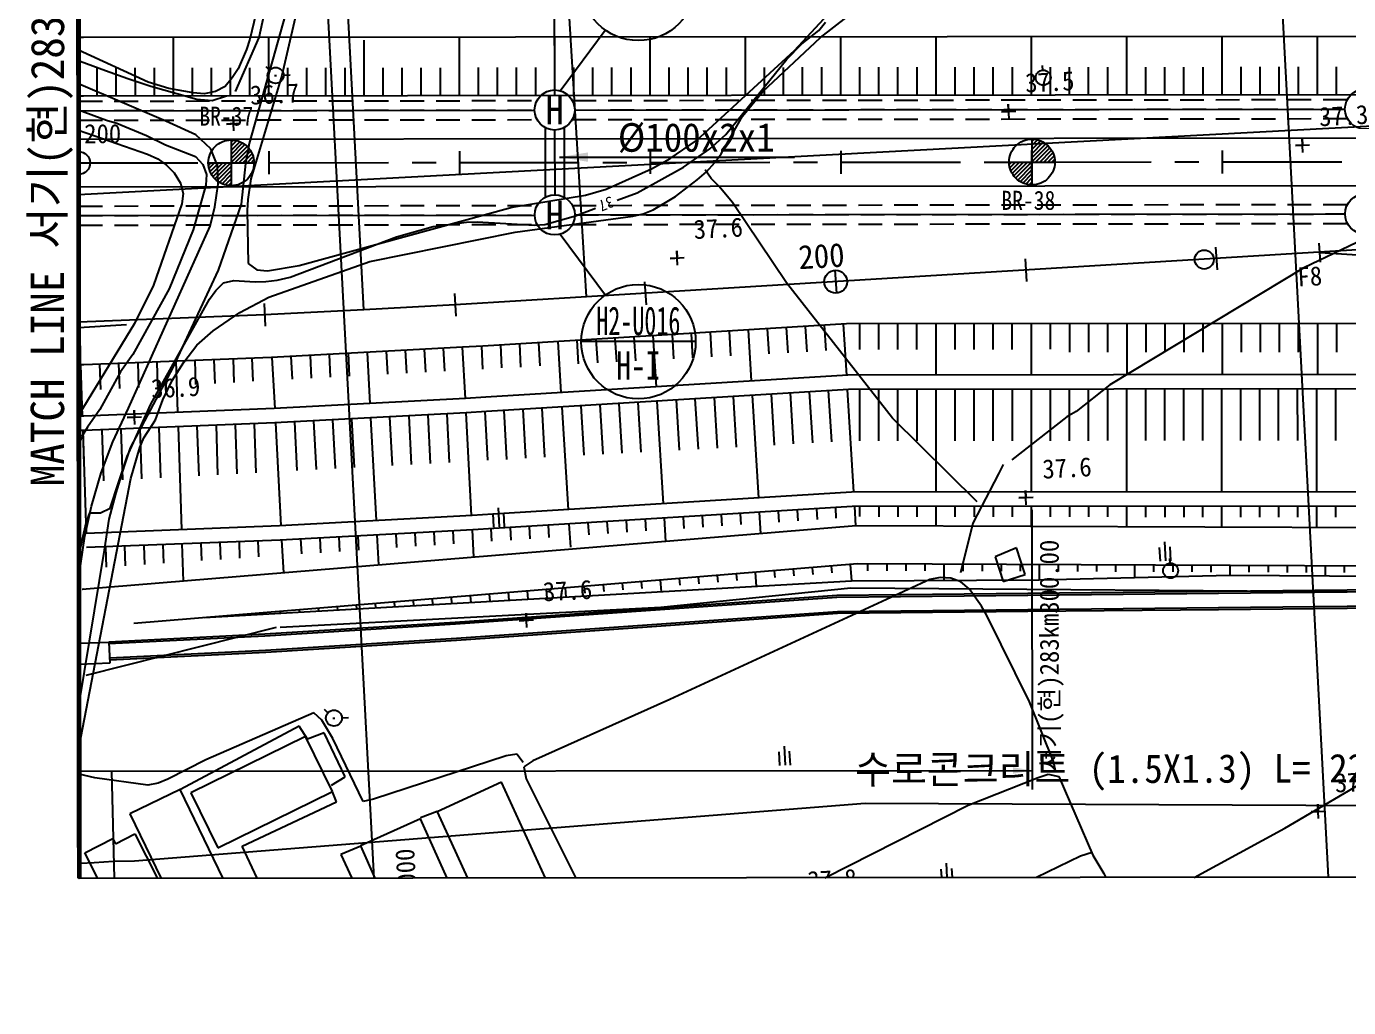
# Model space of a CAD drawing. Header units: millimetres. Extents: x 14054 to 14850, y 1103 to 1807.
# Drawn here: x 14130.9 to 14269.5, y 1394.3 to 1497.1 of the extents above; entities that cross this region are included whole.
import ezdxf
from ezdxf.enums import TextEntityAlignment as Align
from ezdxf.xclip import XClip

# ---------------------------------------------------------------- set-up
doc = ezdxf.new("R2010")
doc.units = ezdxf.units.MM
doc.header["$LTSCALE"] = 10
doc.header["$MEASUREMENT"] = 0
doc.header["$XCLIPFRAME"] = 2
for name, pattern in [('A-CENTR01', [2, 1.25, -0.25, 0.25, -0.25]), ('CENTER', [2, 1.25, -0.25, 0.25, -0.25]), ('HIDDEN', [0.375, 0.25, -0.125])]:
    doc.linetypes.add(name, pattern=pattern)
for name, color, linetype in [('TN-CABL', 4, 'Continuous'), ('TN-MACL', 6, 'A-CENTR01'), ('TN-MANH', 4, 'Continuous'), ('TZ-BASE', 253, 'Continuous'), ('TZ-CABL', 4, 'Continuous'), ('TZ-MACT', 6, 'Continuous')]:
    doc.layers.add(name, color=color, linetype=linetype)
doc.layers.add('TX-PAPR', color=2, linetype='Continuous', plot=False)
doc.styles.add('GR', font='GulimChe.ttf')
doc.styles.get("Standard").update_dxf_attribs({"font": 'GulimChe.ttf'})
doc.linetypes.add('ZIGZAG', pattern='A,0.0001,-0.2,[131,ltypeshp.shx,S=0.2,R=0,X=-0.2,Y=0],-0.4,[131,ltypeshp.shx,S=0.2,R=180,X=0.2,Y=0],-0.2', length=0.8001)
doc.dimstyles.get("Standard").update_dxf_attribs({"dimtxt": 0.18, "dimasz": 0.18, "dimexe": 0.18, "dimexo": 0.0625, "dimgap": 0.09, "dimtad": 0, "dimtih": 1, "dimtoh": 1, "dimdec": 4, "dimzin": 0, "dimdsep": 46, "dimtxsty": 'Standard', "dimcen": 0.09, "dimadec": 0, "dimazin": 0, "dimtfac": 1, "dimtdec": 4, "dimtofl": 0, "dimtmove": 0, "dimatfit": 3, "dimfxl": 0, "dimtolj": 1, "dimtzin": 0, "dimarcsym": 0})

# ---------------------------------------------------------------- blocks, each defined once
blk = doc.blocks.new('JD-FJFJJ5GH')
at = {"layer": 'TZ-BASE'}
for p, q in [((19.79, 135.33), (38.37, -214.53)), ((119.93, 135.33), (138.51, -214.53)), ((53.27, -14.05), (48.94, 56.87)), ((29.91, -15.42), (26.19, 54.59)), ((699.42, 33.79), (0, -3.35)), ((20.84, 25.01, 37), (17.98, 12.99, 37)), ((23.28, 21.22, 38.18), (17.88, 2.05, 38.18)), ((18.93, 13.14, 36.71), (20.7, 21.09, 36.71)), ((75.11, 11.78, 37), (83.96, 21.42, 37)), ((23.87, 20.11, 37), (21.31, 9.16, 37)), ((77.84, 13.16, 38), (85.1, 18.81, 38)), ((75.88, 12.49, 37), (77.64, 13.9, 37)), ((77.64, 13.9, 37), (78.35, 14.77, 37)), ((-0.05, 13.18), (0.51, 13.18)), ((0.51, 13.18), (199.94, 13.36)), ((9.96, 7.06), (9.95, 13.19)), ((16.46, 7.48, 36.71), (18.93, 13.14, 36.71)), ((17.98, 12.99, 37), (17.63, 11.9, 37)), ((19.95, 7.07), (19.95, 13.2)), ((29.95, 7.08), (29.95, 12.89)), ((39.95, 7.09), (39.95, 13.22)), ((49.95, 7.1), (49.95, 13.23)), ((59.95, 7.11), (59.95, 13.24)), ((69.95, 7.12), (69.95, 13.25)), ((71.78, 7.5, 38), (77.84, 13.16, 38)), ((74.29, 10.88, 37), (75.88, 12.49, 37)), ((79.95, 7.12), (79.95, 13.25)), ((89.95, 7.13), (89.95, 13.26)), ((99.95, 7.14), (99.95, 13.27)), ((109.95, 7.15), (109.95, 13.28)), ((119.95, 7.16), (119.95, 13.29)), ((129.95, 7.17), (129.95, 13.3)), ((7.31, 8.47, 37), (-0.01, 11.83, 37)), ((17.63, 11.9, 37), (16.73, 9.86, 37)), ((64.82, 2.37, 37), (75.11, 11.78, 37)), ((-0.01, 10.75, 36.71), (0.16, 10.68, 36.71)), ((0.16, 10.68, 36.71), (2.81, 9.7, 36.71)), ((1.96, 7.05), (1.95, 9.96)), ((3.96, 7.06), (3.95, 9.96)), ((5.96, 7.06), (5.95, 9.96)), ((7.96, 7.06), (7.95, 9.96)), ((11.95, 7.06), (11.95, 9.97)), ((13.95, 7.06), (13.95, 9.97)), ((15.95, 7.07), (15.95, 9.97)), ((16.73, 9.86, 37), (16.1, 8.93, 37)), ((17.95, 7.07), (17.95, 9.97)), ((19.65, 10.1, 37.39), (20.04, 9.73, 37.39)), ((21.95, 7.07), (21.95, 9.98)), ((23.95, 7.07), (23.95, 9.98)), ((25.95, 7.08), (25.95, 9.98)), ((27.95, 7.08), (27.95, 9.98)), ((31.95, 7.08), (31.95, 9.99)), ((33.95, 7.08), (33.95, 9.99)), ((35.95, 7.08), (35.95, 9.99)), ((37.95, 7.09), (37.95, 9.99)), ((41.95, 7.09), (41.95, 10)), ((43.95, 7.09), (43.95, 10)), ((45.95, 7.09), (45.95, 10)), ((47.95, 7.1), (47.95, 10)), ((51.95, 7.1), (51.95, 10)), ((53.95, 7.1), (53.95, 10.01)), ((55.95, 7.1), (55.95, 10.01)), ((57.95, 7.1), (57.95, 10.01)), ((61.95, 7.11), (61.95, 10.01)), ((63.95, 7.11), (63.95, 10.02)), ((65.95, 7.11), (65.95, 10.02)), ((67.88, 2.99, 37), (74.29, 10.88, 37)), ((67.95, 7.11), (67.95, 10.02)), ((71.95, 7.12), (71.95, 10.02)), ((73.95, 7.12), (73.95, 10.02)), ((75.95, 7.12), (75.95, 10.03)), ((77.95, 7.12), (77.95, 10.03)), ((81.95, 7.13), (81.95, 10.03)), ((83.95, 7.13), (83.95, 10.03)), ((85.95, 7.13), (85.95, 10.04)), ((87.95, 7.13), (87.95, 10.04)), ((91.95, 7.14), (91.95, 10.04)), ((93.95, 7.14), (93.95, 10.04)), ((95.95, 7.14), (95.95, 10.04)), ((97.95, 7.14), (97.95, 10.05)), ((101.15, 9.71, 37.87), (101.1, 10.23, 37.87)), ((101.95, 7.14), (101.95, 10.05)), ((103.95, 7.15), (103.95, 10.05)), ((105.95, 7.15), (105.95, 10.05)), ((107.95, 7.15), (107.95, 10.05)), ((111.95, 7.15), (111.95, 10.06)), ((113.95, 7.16), (113.95, 10.06)), ((115.95, 7.16), (115.95, 10.06)), ((117.95, 7.16), (117.95, 10.06)), ((121.95, 7.16), (121.95, 10.07)), ((123.95, 7.16), (123.95, 10.07)), ((125.95, 7.17), (125.95, 10.07)), ((127.95, 7.17), (127.95, 10.07)), ((131.95, 7.17), (131.95, 10.08)), ((2.81, 9.7, 36.71), (5.18, 8.84, 36.71)), ((5.18, 8.84, 36.71), (7.58, 8.06, 36.71)), ((9.47, 7.81, 37), (7.31, 8.47, 37)), ((16.1, 8.93, 37), (15.36, 8.02, 37)), ((21.31, 9.16, 37), (18.07, -1.65, 37)), ((20.55, 9.17, 37.39), (20.76, 9.16, 37.39)), ((20.66, 9.24, 37.39), (20.67, 9.09, 37.39)), ((21.5, 9.22, 37.39), (22.18, 9.23, 37.39)), ((-0.04, 7.05), (0.52, 7.05)), ((9.15, 4.39, 37.91), (-0.01, 8.29, 37.91)), ((0.52, 7.05), (199.95, 7.23)), ((7.58, 8.06, 36.71), (10.32, 7.28, 36.71)), ((12.02, 7.34, 37), (9.47, 7.81, 37)), ((10.32, 7.28, 36.71), (12.4, 6.69, 36.71)), ((13.18, 7.26, 37), (12.02, 7.34, 37)), ((14.38, 7.49, 37), (13.18, 7.26, 37)), ((14.02, 6.55, 36.71), (15.52, 7.03, 36.71)), ((15.36, 8.02, 37), (14.38, 7.49, 37)), ((69.64, 4.9, 38), (71.78, 7.5, 38)), ((0, 5.57, 36), (2.93, 4.48, 36)), ((12.4, 6.69, 36.71), (14.02, 6.55, 36.71)), ((97.6, 4.65, 37.48), (97.52, 6.15, 37.48)), ((97.52, 6.15, 37.48), (97.56, 5.4, 37.48)), ((2.93, 4.48, 36), (4.01, 4.16, 36)), ((4.01, 4.16, 36), (7.11, 2.87, 36)), ((12.3, 2.96, 37.91), (9.15, 4.39, 37.91)), ((16.29, 3.37, 36.7), (16.21, 4.87, 36.7)), ((16.21, 4.87, 36.7), (16.25, 4.12, 36.7)), ((67.42, 0.95, 38), (69.64, 4.9, 38)), ((96.81, 5.36, 37.48), (98.31, 5.44, 37.48)), ((97.56, 5.4, 37.48), (96.81, 5.36, 37.48)), ((-0.45, 3.61, 37), (0, 3.45, 37)), ((0, 3.45, 37), (7.24, 0.92, 37)), ((0, 2.5), (339.56, 2.8)), ((7.11, 2.87, 36), (9.13, 1.89, 36)), ((13.86, 1.48, 37.91), (12.3, 2.96, 37.91)), ((15.5, 4.08, 36.7), (17, 4.16, 36.7)), ((16.25, 4.12, 36.7), (15.5, 4.08, 36.7)), ((66.2, 1.49, 37), (67.88, 2.99, 37)), ((9.13, 1.89, 36), (12.25, 0.68, 36)), ((14.56, -0.3, 37.91), (13.86, 1.48, 37.91)), ((16, 2.41), (16.01, -2.39)), ((16, 2.17), (16.23, 2.4)), ((16, 1.75), (16.6, 2.34)), ((16.01, 1.32), (16.91, 2.23)), ((16.01, 0.9), (17.2, 2.1)), ((16.01, 0.48), (17.45, 1.93)), ((16.01, 0.05), (17.68, 1.73)), ((16.39, 0.01), (17.88, 1.51)), ((17.88, 2.05, 38.18), (17.51, -0.05, 38.18)), ((62.05, 0.47, 37), (64.82, 2.37, 37)), ((63.47, -0.45, 37), (66.2, 1.49, 37)), ((100, 2.49), (100.01, -2.31)), ((100, 2.25), (100.23, 2.48)), ((100, 1.82), (100.6, 2.41)), ((100.01, 1.4), (100.91, 2.31)), ((100.01, 0.97), (101.2, 2.17)), ((100.01, 0.55), (101.45, 2)), ((100.01, 0.13), (101.68, 1.8)), ((100.39, 0.09), (101.88, 1.58)), ((127.64, 1.82, 37.33), (129.13, 1.9, 37.33)), ((128.38, 1.86, 37.33), (127.64, 1.82, 37.33)), ((128.42, 1.11, 37.33), (128.35, 2.61, 37.33)), ((128.35, 2.61, 37.33), (128.38, 1.86, 37.33)), ((7.24, 0.92, 37), (8.3, 0.42, 37)), ((8.3, 0.42, 37), (9.24, -0.25, 37)), ((12.25, 0.68, 36), (13.02, -0.15, 36)), ((13.61, 0.01), (18.41, 0.02)), ((13.62, -0.22), (13.85, 0.01)), ((13.68, -0.58), (14.27, 0.01)), ((13.79, -0.9), (14.7, 0.01)), ((13.93, -1.18), (15.12, 0.01)), ((14.1, -1.44), (15.54, 0.01)), ((14.29, -1.67), (15.97, 0.01)), ((16.82, 0.01), (18.06, 1.26)), ((17.24, 0.01), (18.2, 0.98)), ((17.67, 0.01), (18.32, 0.67)), ((18.09, 0.02), (18.39, 0.31)), ((20, -1.18), (20, 1.22)), ((40, -1.16), (40, 1.24)), ((60, -1.15), (60, 1.25)), ((60.1, -0.63, 37), (62.05, 0.47, 37)), ((65.86, -0.92, 38), (66.75, 0.04, 38)), ((66.75, 0.04, 38), (67.42, 0.95, 38)), ((80, -1.13), (80, 1.27)), ((97.61, 0.08), (102.41, 0.09)), ((97.62, -0.15), (97.85, 0.09)), ((97.68, -0.51), (98.27, 0.09)), ((97.79, -0.83), (98.7, 0.09)), ((97.93, -1.11), (99.12, 0.09)), ((98.1, -1.36), (99.54, 0.09)), ((98.29, -1.59), (99.97, 0.09)), ((100, -1.11), (100, 1.29)), ((100.82, 0.09), (102.06, 1.33)), ((101.24, 0.09), (102.2, 1.05)), ((101.67, 0.09), (102.32, 0.74)), ((102.09, 0.09), (102.39, 0.39)), ((120, -1.09), (120, 1.31)), ((9.24, -0.25, 37), (10.04, -1.04, 37)), ((10.04, -1.04, 37), (10.7, -2.11, 37)), ((13.02, -0.15, 36), (13.41, -1.22, 36)), ((13.41, -1.22, 36), (13.36, -2.34, 36)), ((14.52, -1.87), (16.01, -0.37)), ((14.65, -2.22, 37.91), (14.56, -0.3, 37.91)), ((14.77, -2.04), (16.01, -0.8)), ((15.05, -2.19), (16.01, -1.22)), ((17.51, -0.05, 38.18), (17.07, -4.34, 38.18)), ((55.34, -2.74, 37), (60.1, -0.63, 37)), ((58.6, -3.13, 37), (63.47, -0.45, 37)), ((64.89, -1.78, 38), (65.86, -0.92, 38)), ((66.36, -1.64, 38), (65.73, -0.71, 38)), ((98.52, -1.79), (100.01, -0.3)), ((98.77, -1.97), (100.01, -0.72)), ((99.05, -2.11), (100.01, -1.15)), ((0, -2.5), (31.17, -2.47)), ((10.7, -2.11, 37), (10.98, -3.19, 37)), ((13.36, -2.34, 36), (12.01, -7.01, 36)), ((14.31, -4.6, 37.91), (14.65, -2.22, 37.91)), ((15.36, -2.3), (16.01, -1.65)), ((15.71, -2.37), (16.01, -2.07)), ((18.07, -1.65, 37), (17.75, -3.84, 37)), ((31.17, -2.47), (199.96, -2.32)), ((53.19, -3.37, 37), (55.34, -2.74, 37)), ((246.34, -2.28), (53.27, -14.05)), ((62.61, -3.51, 38), (64.89, -1.78, 38)), ((67.16, -2.43, 38), (66.36, -1.64, 38)), ((68.6, -4.15, 38), (67.16, -2.43, 38)), ((99.36, -2.22), (100.01, -1.57)), ((99.71, -2.29), (100.01, -2)), ((145.82, -2.73, 38), (128.52, -11, 38)), ((10.98, -3.19, 37), (10.82, -4.29, 37)), ((17.75, -3.84, 37), (17.67, -4.97, 37)), ((45.47, -4.63, 37), (53.19, -3.37, 37)), ((56.49, -3.91, 37), (58.6, -3.13, 37)), ((60.26, -4.92, 38), (62.61, -3.51, 38)), ((74.25, -12.56, 38), (68.6, -4.15, 38)), ((10.82, -4.29, 37), (7.85, -12.8, 37)), ((13.82, -6.63, 37.91), (14.31, -4.6, 37.91)), ((17.07, -4.34, 38.18), (14.65, -11.25, 38.18)), ((17.67, -4.97, 37), (17.8, -10.53, 37)), ((23.14, -10.76, 37), (45.47, -4.63, 37)), ((48.91, -6.45, 37), (52.14, -5.53, 37)), ((52.14, -5.53, 37), (54.24, -4.75, 37)), ((58.15, -5.59, 38), (59.23, -5.34, 38)), ((59.23, -5.34, 38), (60.26, -4.92, 38)), ((5.25, -25.72, 37.91), (13.82, -6.63, 37.91)), ((33.35, -7.74, 37), (37.2, -6.67, 37)), ((37.2, -6.67, 37), (40.7, -6.2, 37)), ((40.7, -6.2, 37), (41.82, -6.17, 37)), ((41.82, -6.17, 37), (47.81, -6.54, 37)), ((45.79, -7.26, 38), (58.15, -5.59, 38)), ((47.81, -6.54, 37), (48.91, -6.45, 37)), ((12.01, -7.01, 36), (9.5, -13.19, 36)), ((22.21, -11.98, 37), (33.35, -7.74, 37)), ((30.56, -10.33, 38), (45.79, -7.26, 38)), ((62.83, -10.72, 37.55), (62.75, -9.22, 37.55)), ((62.75, -9.22, 37.55), (62.79, -9.97, 37.55)), ((119.27, -8.83), (119.42, -11.22)), ((130.27, -10.39), (130.14, -8.4)), ((130.2, -9.39), (163.34, -11.52)), ((17.8, -10.53, 37), (18.7, -11.2, 37)), ((19.83, -11.32, 37), (23.14, -10.76, 37)), ((19.94, -14.06, 38), (30.56, -10.33, 38)), ((62.04, -10.01, 37.55), (63.54, -9.93, 37.55)), ((62.79, -9.97, 37.55), (62.04, -10.01, 37.55)), ((99.31, -10.04), (99.45, -12.44)), ((128.52, -11, 38), (108.17, -23.28, 38)), ((14.65, -11.25, 38.18), (9.92, -21.39, 38.18)), ((15.19, -12.58, 37), (16.28, -12.34, 37)), ((16.28, -12.34, 37), (18.52, -12.47, 37)), ((18.52, -12.47, 37), (19.63, -12.44, 37)), ((18.7, -11.2, 37), (19.83, -11.32, 37)), ((19.63, -12.44, 37), (20.84, -12.29, 37)), ((20.84, -12.29, 37), (22.21, -11.98, 37)), ((59.38, -12.48), (59.53, -14.87)), ((79.34, -11.26), (79.49, -13.66)), ((9.5, -13.19, 36), (5.7, -20.09, 36)), ((7.85, -12.8, 37), (5.86, -16.83, 37)), ((13.73, -14.29, 37), (14.4, -13.39, 37)), ((14.4, -13.39, 37), (15.19, -12.58, 37)), ((39.42, -13.68), (39.56, -16.08)), ((85.37, -26.76, 38), (74.25, -12.56, 38)), ((7.59, -25.3, 37), (13.73, -14.29, 37)), ((16.91, -15.69, 38), (19.94, -14.06, 38)), ((19.46, -14.73), (19.57, -17.13)), ((39.49, -14.88), (29.91, -15.42)), ((53.27, -14.05), (39.49, -14.88)), ((19.52, -15.93), (0.01, -16.7)), ((14.13, -17.6, 38), (16.91, -15.69, 38)), ((29.91, -15.42), (19.52, -15.93)), ((5.86, -16.83, 37), (0.02, -26.43, 37)), ((5.04, -16.99), (0.02, -17.3)), ((12.42, -19.11, 38), (14.13, -17.6, 38)), ((80.55, -16.87), (42.39, -19.2)), ((62.25, -17.99), (62.4, -20.54)), ((64.25, -17.87), (64.4, -20.43)), ((66.24, -17.75), (66.4, -20.32)), ((68.24, -17.63), (68.4, -20.22)), ((70.23, -17.5), (70.56, -22.86)), ((72.23, -17.38), (72.39, -20)), ((74.23, -17.26), (74.39, -19.9)), ((76.22, -17.14), (76.39, -19.79)), ((78.22, -17.02), (78.38, -19.68)), ((80.22, -16.9), (80.54, -22.26)), ((279.66, -16.69), (80.55, -16.87)), ((81.91, -16.87), (81.91, -19.57)), ((83.91, -16.87), (83.91, -19.57)), ((85.91, -16.87), (85.91, -19.57)), ((87.91, -16.87), (87.91, -19.56)), ((87.91, -16.87), (87.91, -19.56)), ((89.91, -16.87), (89.92, -22.24)), ((91.91, -16.86), (91.91, -19.56)), ((93.91, -16.86), (93.91, -19.55)), ((95.91, -16.86), (95.91, -19.55)), ((97.91, -16.86), (97.91, -19.55)), ((99.91, -16.86), (99.92, -22.23)), ((101.91, -16.86), (101.91, -19.54)), ((103.98, -19.85), (103.98, -16.85)), ((105.98, -19.85), (105.98, -16.85)), ((107.98, -19.85), (107.98, -16.85)), ((109.98, -22.25), (109.98, -16.85)), ((111.98, -19.85), (111.98, -16.85)), ((113.98, -19.84), (113.98, -16.84)), ((115.98, -19.84), (115.98, -16.84)), ((117.98, -19.84), (117.98, -16.84)), ((119.98, -22.24), (119.98, -16.84)), ((121.98, -19.84), (121.98, -16.84)), ((123.98, -19.84), (123.98, -16.84)), ((125.98, -19.83), (125.98, -16.83)), ((127.98, -19.83), (127.98, -16.83)), ((129.98, -22.23), (129.98, -16.83)), ((131.98, -19.83), (131.98, -16.83)), ((11.04, -20.88, 38), (12.42, -19.11, 38)), ((40.27, -19.33), (20.25, -20.39)), ((40.25, -19.33), (40.54, -24.69)), ((42.39, -19.2), (40.27, -19.33)), ((42.25, -19.21), (42.38, -21.61)), ((44.25, -19.09), (44.37, -21.5)), ((46.24, -18.97), (46.37, -21.4)), ((48.24, -18.85), (48.37, -21.29)), ((50.27, -18.72), (50.6, -24.08)), ((52.27, -18.6), (52.42, -21.07)), ((54.26, -18.48), (54.42, -20.97)), ((56.26, -18.36), (56.41, -20.86)), ((58.26, -18.23), (58.41, -20.75)), ((60.25, -18.11), (60.58, -23.47)), ((20.25, -20.39), (0.54, -21.17)), ((5.7, -20.09, 36), (4.41, -21.92, 36)), ((10.2, -20.79), (10.38, -26.15)), ((12.2, -20.71), (12.28, -23.22)), ((14.2, -20.63), (14.28, -23.12)), ((16.2, -20.55), (16.28, -23.01)), ((18.19, -20.47), (18.27, -22.9)), ((20.28, -20.39), (20.57, -25.75)), ((22.28, -20.28), (22.41, -22.68)), ((24.28, -20.18), (24.4, -22.57)), ((26.27, -20.07), (26.4, -22.47)), ((28.27, -19.96), (28.4, -22.36)), ((30.27, -19.86), (30.55, -25.22)), ((32.27, -19.75), (32.39, -22.15)), ((34.26, -19.65), (34.39, -22.04)), ((36.26, -19.54), (36.39, -21.93)), ((38.26, -19.44), (38.38, -21.82)), ((0.54, -21.17), (0.21, -21.18)), ((0.21, -21.18), (0.38, -26.55)), ((2.21, -21.1), (2.29, -23.76)), ((4.41, -21.92, 36), (2.22, -25.87, 36)), ((4.2, -21.02), (4.29, -23.65)), ((9.92, -21.39, 38.18), (5.42, -29.86, 38.18)), ((6.2, -20.94), (6.29, -23.54)), ((8.2, -20.86), (8.29, -23.44)), ((9.83, -22.81, 38), (11.04, -20.88, 38)), ((279.66, -22.06), (80.71, -22.24)), ((8.85, -24.83, 38), (9.83, -22.81, 38)), ((80.71, -22.24), (42.71, -24.56)), ((279.66, -23.56), (80.76, -23.74)), ((108.17, -23.28, 38), (104.65, -26.06, 38)), ((8.07, -26.93, 38), (8.85, -24.83, 38)), ((40.57, -24.69), (20.5, -25.75)), ((42.71, -24.56), (40.57, -24.69)), ((80.76, -23.74), (42.8, -26.06)), ((62.67, -24.85), (62.99, -30.11)), ((64.66, -24.73), (64.99, -30)), ((66.66, -24.6), (66.98, -29.9)), ((68.66, -24.48), (68.98, -29.79)), ((70.65, -24.36), (71.31, -35.14)), ((72.65, -24.24), (72.97, -29.58)), ((74.65, -24.12), (74.97, -29.47)), ((76.64, -24), (76.97, -29.36)), ((78.64, -23.87), (78.97, -29.26)), ((80.63, -23.75), (81.29, -34.54)), ((81.92, -23.74), (81.92, -29.15)), ((83.92, -23.74), (83.92, -29.15)), ((85.92, -23.74), (85.92, -29.14)), ((87.92, -23.74), (87.92, -29.14)), ((87.92, -23.74), (87.92, -29.14)), ((89.92, -23.74), (89.93, -34.54)), ((91.92, -23.73), (91.92, -29.14)), ((93.92, -23.73), (93.92, -29.14)), ((95.92, -23.73), (95.92, -29.13)), ((97.92, -23.73), (97.92, -29.13)), ((99.92, -23.73), (99.93, -34.53)), ((101.92, -23.73), (101.92, -29.13)), ((103.92, -23.72), (103.92, -29.13)), ((103.92, -23.72), (103.92, -29.13)), ((105.92, -23.72), (105.92, -29.13)), ((107.92, -23.72), (107.92, -29.12)), ((109.92, -23.72), (109.93, -34.52)), ((111.92, -23.72), (111.92, -29.12)), ((113.92, -23.71), (113.92, -29.12)), ((115.92, -23.71), (115.92, -29.12)), ((117.88, -23.71), (117.89, -29.11)), ((119.88, -23.71), (119.89, -34.51)), ((121.88, -23.71), (121.89, -29.11)), ((123.88, -23.71), (123.89, -29.11)), ((125.84, -23.7), (125.85, -29.11)), ((127.84, -23.7), (127.85, -29.1)), ((129.84, -23.7), (129.85, -34.5)), ((131.84, -23.7), (131.85, -29.1)), ((20.5, -25.75), (0.55, -26.54)), ((2.22, -25.87, 36), (0.92, -27.7, 36)), ((3.6, -29.23, 37.91), (5.25, -25.72, 37.91)), ((5.11, -30.77, 37), (7.59, -25.3, 37)), ((5.9, -27.41, 36.94), (5.82, -25.92, 36.94)), ((5.82, -25.92, 36.94), (5.86, -26.66, 36.94)), ((40.66, -26.19), (20.57, -27.25)), ((38.62, -26.3), (38.89, -31.4)), ((40.62, -26.19), (41.19, -36.98)), ((42.8, -26.06), (40.66, -26.19)), ((42.61, -26.07), (42.88, -31.18)), ((44.61, -25.95), (44.88, -31.08)), ((46.61, -25.83), (46.88, -30.97)), ((48.6, -25.71), (48.88, -30.86)), ((50.69, -25.58), (51.35, -36.36)), ((52.69, -25.46), (53, -30.64)), ((54.68, -25.33), (55, -30.54)), ((56.68, -25.21), (57, -30.43)), ((58.68, -25.09), (58.99, -30.32)), ((60.67, -24.97), (61.33, -35.75)), ((104.65, -26.06, 38), (103.68, -26.62, 38)), ((0.38, -26.55), (-0.05, -26.56)), ((0.92, -27.7, 36), (0.34, -28.7, 36)), ((0.55, -26.54), (0.38, -26.55)), ((20.57, -27.25), (0.55, -28.04)), ((5.11, -26.7, 36.94), (6.61, -26.62, 36.94)), ((5.86, -26.66, 36.94), (5.11, -26.7, 36.94)), ((6.86, -28.83, 38), (8.07, -26.93, 38)), ((8.43, -27.73), (8.6, -33.02)), ((10.43, -27.65), (10.78, -38.45)), ((12.42, -27.57), (12.6, -32.8)), ((14.42, -27.49), (14.59, -32.7)), ((16.42, -27.42), (16.59, -32.59)), ((18.42, -27.34), (18.59, -32.48)), ((20.64, -27.25), (21.22, -38.03)), ((22.64, -27.14), (22.91, -32.25)), ((24.64, -27.04), (24.91, -32.15)), ((26.64, -26.93), (26.91, -32.04)), ((28.63, -26.82), (28.9, -31.93)), ((30.63, -26.72), (31.2, -37.5)), ((32.63, -26.61), (32.9, -31.72)), ((34.63, -26.51), (34.9, -31.61)), ((36.62, -26.4), (36.89, -31.5)), ((94.26, -35.55, 38), (85.37, -26.76, 38)), ((103.68, -26.62, 38), (97.88, -31.13, 38)), ((0.43, -28.05), (-0.05, -28.06)), ((0.34, -28.7, 36), (0.03, -29.54, 36)), ((0.55, -28.04), (0.43, -28.05)), ((0.43, -28.05), (0.79, -38.84)), ((0.43, -28.05), (0.55, -31.65)), ((2.43, -27.97), (2.61, -33.34)), ((4.43, -27.89), (4.61, -33.23)), ((6.42, -29.85, 38), (6.86, -28.83, 38)), ((6.43, -27.81), (6.6, -33.12)), ((2.37, -32.51, 37.91), (3.6, -29.23, 37.91)), ((5.42, -29.86, 38.18), (4.77, -31.76, 38.18)), ((5.49, -33.09, 38), (6.42, -29.85, 38)), ((3.33, -36.19, 37), (5.11, -30.77, 37)), ((4.77, -31.76, 38.18), (3.92, -34.58, 38.18)), ((96.97, -31.61, 37.15), (96.5, -32.6, 37.15)), ((0.05, -61.2, 38), (5.49, -33.09, 38)), ((1.34, -35.98, 37.91), (2.37, -32.51, 37.91)), ((96.5, -32.6, 37.15), (93.79, -37.77, 37.15)), ((3.92, -34.58, 38.18), (3.19, -37.35, 38.18)), ((81.09, -34.54), (43.46, -36.84)), ((217.19, -34.42), (81.09, -34.54)), ((99.41, -35.84, 37.55), (99.33, -34.34, 37.55)), ((99.33, -34.34, 37.55), (99.37, -35.09, 37.55)), ((0.66, -39.15, 37.91), (1.34, -35.98, 37.91)), ((81.14, -36.04), (43.55, -38.34)), ((216.33, -35.92), (81.14, -36.04)), ((81.38, -36.04), (81.51, -38.06)), ((81.93, -36.04), (81.93, -37.09)), ((83.93, -36.04), (83.93, -37.1)), ((85.93, -36.04), (85.93, -37.1)), ((87.93, -36.04), (87.93, -37.1)), ((87.93, -36.04), (87.93, -37.1)), ((89.93, -36.04), (89.93, -38.13)), ((91.93, -36.03), (91.93, -37.1)), ((93.93, -36.03), (93.93, -37.11)), ((95.93, -36.03), (95.93, -37.11)), ((97.93, -36.03), (97.93, -37.11)), ((98.62, -35.13, 37.55), (100.12, -35.05, 37.55)), ((99.37, -35.09, 37.55), (98.62, -35.13, 37.55)), ((99.93, -36.03), (99.93, -38.13)), ((101.93, -36.03), (101.93, -37.12)), ((103.93, -36.02), (103.93, -37.12)), ((103.93, -36.02), (103.93, -37.12)), ((105.93, -36.02), (105.93, -37.12)), ((107.93, -36.02), (107.93, -37.12)), ((109.93, -36.02), (109.93, -38.12)), ((111.93, -36.02), (111.93, -37.13)), ((113.93, -36.01), (113.93, -37.13)), ((115.93, -36.01), (115.93, -37.13)), ((117.89, -36.01), (117.89, -37.14)), ((119.89, -36.01), (119.89, -38.21)), ((121.89, -36.01), (121.89, -37.14)), ((123.89, -36.01), (123.89, -37.14)), ((125.86, -36), (125.86, -37.15)), ((127.86, -36), (127.86, -37.15)), ((129.86, -36), (129.86, -38.29)), ((131.86, -36), (131.86, -37.15)), ((0.8, -37.73, 37), (1.19, -36.68, 37)), ((1.19, -36.68, 37), (2.31, -36.69, 37)), ((2.31, -36.69, 37), (3.33, -36.19, 37)), ((3.19, -37.35, 38.18), (2.7, -40.61, 38.18)), ((41.27, -36.97), (21.07, -38.04)), ((43.46, -36.84), (41.27, -36.97)), ((43.45, -36.75, 38.13), (43.52, -38.2, 38.13)), ((44, -36.16, 38.13), (44.11, -38.17, 38.13)), ((44.67, -38.16, 38.13), (44.6, -36.69, 38.13)), ((59.42, -37.37), (59.5, -38.59)), ((61.42, -37.25), (61.57, -39.69)), ((63.42, -37.13), (63.49, -38.32)), ((65.41, -37), (65.49, -38.19)), ((67.41, -36.88), (67.48, -38.06)), ((69.41, -36.76), (69.48, -37.92)), ((71.4, -36.64), (71.54, -38.87)), ((73.4, -36.52), (73.47, -37.66)), ((75.39, -36.39), (75.46, -37.52)), ((77.39, -36.27), (77.46, -37.39)), ((79.39, -36.15), (79.45, -37.26)), ((100, -36.38), (100.03, -65.71)), ((0.04, -41.17, 37), (0.8, -37.73, 37)), ((81.55, -38.05), (0.37, -44.72)), ((21.07, -38.04), (0.79, -38.84)), ((41.35, -38.47), (21.14, -39.54)), ((35.28, -38.79), (35.35, -40.2)), ((37.27, -38.68), (37.35, -40.07)), ((39.27, -38.58), (39.34, -39.94)), ((41.27, -38.47), (41.42, -41.35)), ((43.55, -38.34), (41.35, -38.47)), ((43.26, -38.35), (43.33, -39.67)), ((45.26, -38.23), (45.33, -39.54)), ((47.26, -38.11), (47.32, -39.4)), ((49.25, -37.99), (49.32, -39.27)), ((51.44, -37.86), (51.59, -40.3)), ((53.43, -37.73), (53.51, -38.99)), ((55.43, -37.61), (55.51, -38.86)), ((57.43, -37.49), (57.5, -38.72)), ((213.95, -38.58), (81.55, -38.05)), ((93.79, -37.77, 37.15), (92.5, -42.98, 37.15)), ((0.04, -43.42, 37.91), (0.66, -39.15, 37.91)), ((0.79, -38.84), (0.56, -38.85)), ((21.14, -39.54), (0.84, -40.34)), ((4.83, -40.18), (4.9, -42.24)), ((6.83, -40.1), (6.9, -42.1)), ((8.83, -40.02), (8.9, -41.97)), ((10.83, -39.95), (10.96, -43.85)), ((12.83, -39.87), (12.89, -41.7)), ((14.83, -39.79), (14.89, -41.57)), ((16.83, -39.71), (16.88, -41.44)), ((18.82, -39.63), (18.88, -41.3)), ((21.29, -39.53), (21.48, -42.98)), ((23.29, -39.42), (23.38, -41)), ((25.29, -39.32), (25.37, -40.87)), ((27.29, -39.21), (27.37, -40.74)), ((29.28, -39.11), (29.36, -40.6)), ((31.28, -39), (31.45, -42.16)), ((33.28, -38.9), (33.35, -40.34)), ((113.92, -39.72, 38.42), (114.02, -41.73, 38.42)), ((2.7, -40.61, 38.18), (0.05, -56.52, 38.18)), ((2.84, -40.26), (2.91, -42.37)), ((98.39, -40.36, 40.45), (96.14, -41.32, 40.45)), ((96.14, -41.32, 40.45), (96.98, -43.9, 40.45)), ((99.29, -43.15, 40.45), (98.39, -40.36, 40.45)), ((113.36, -40.32, 38.42), (113.44, -41.77, 38.42)), ((114.51, -41.99, 37.87), (114.46, -41.47, 37.87)), ((114.59, -41.73, 38.42), (114.51, -40.26, 38.42)), ((81.71, -42.05), (5.81, -48.28)), ((70.97, -42.93), (71.09, -44.38)), ((72.97, -42.77), (73.02, -43.47)), ((74.96, -42.61), (75.02, -43.3)), ((76.95, -42.44), (77.01, -43.14)), ((78.95, -42.28), (79, -42.98)), ((80.94, -42.12), (81.08, -43.81)), ((220.05, -42.61), (81.71, -42.05)), ((82.77, -42.06), (82.77, -42.76)), ((84.77, -42.06), (84.77, -42.76)), ((86.77, -42.07), (86.77, -42.77)), ((88.77, -42.08), (88.77, -42.78)), ((90.77, -42.09), (90.76, -43.69)), ((92.77, -42.1), (92.77, -42.8)), ((94.77, -42.1), (94.77, -42.8)), ((96.77, -42.11), (96.77, -42.81)), ((98.77, -42.12), (98.77, -42.82)), ((100.77, -42.13), (100.76, -43.73)), ((102.77, -42.14), (102.77, -42.84)), ((104.77, -42.14), (104.77, -42.84)), ((106.77, -42.15), (106.77, -42.85)), ((108.77, -42.16), (108.77, -42.86)), ((110.77, -42.17), (110.76, -43.47)), ((112.77, -42.18), (112.77, -42.88)), ((114.77, -42.18), (114.77, -42.88)), ((116.77, -42.19), (116.77, -42.89)), ((118.77, -42.2), (118.77, -42.9)), ((120.77, -42.21), (120.76, -43.21)), ((122.77, -42.22), (122.77, -42.92)), ((124.77, -42.22), (124.77, -42.92)), ((126.77, -42.23), (126.77, -42.93)), ((128.77, -42.24), (128.77, -42.94)), ((130.77, -42.25), (130.76, -43.29)), ((132.77, -42.26), (132.77, -42.96)), ((13.17, -47.68), (81.08, -43.81)), ((55.03, -44.24), (55.09, -44.94)), ((57.02, -44.08), (57.08, -44.78)), ((59.01, -43.92), (59.07, -44.61)), ((61.01, -43.75), (61.11, -44.95)), ((89.28, -43.68, 38), (62.02, -56.26, 38)), ((63, -43.59), (63.06, -44.29)), ((64.99, -43.42), (65.05, -44.12)), ((66.99, -43.26), (67.04, -43.96)), ((68.98, -43.1), (69.04, -43.79)), ((81.08, -43.81), (100.76, -43.73)), ((90.37, -43.47, 38), (89.28, -43.68, 38)), ((91.49, -43.55, 38), (90.37, -43.47, 38)), ((92.55, -43.94, 38), (91.49, -43.55, 38)), ((93.41, -44.66, 38), (92.55, -43.94, 38)), ((96.98, -43.9, 40.45), (99.29, -43.15, 40.45)), ((100.76, -43.73), (120.76, -43.21)), ((120.76, -43.21), (160.76, -43.52)), ((0.56, -44.7), (0.37, -44.72)), ((37.09, -45.71), (37.14, -46.31)), ((39.08, -45.55), (39.13, -46.2)), ((41.07, -45.39), (41.13, -46.09)), ((41.07, -45.39), (41.13, -46.09)), ((43.07, -45.22), (43.13, -45.97)), ((45.06, -45.06), (45.13, -45.86)), ((47.05, -44.9), (47.12, -45.74)), ((49.05, -44.73), (49.12, -45.63)), ((51.04, -44.57), (51.12, -45.52)), ((53.03, -44.41), (53.09, -45.1)), ((79.53, -45.36, 1.89), (59.51, -46.78, 1.89)), ((79.54, -45.56, 1.89), (59.52, -46.98, 1.89)), ((99.56, -45.15, 1.89), (79.53, -45.36, 1.89)), ((99.56, -45.35, 1.89), (79.54, -45.56, 1.89)), ((94.71, -46.46, 38), (93.41, -44.66, 38)), ((119.56, -44.95, 1.89), (99.56, -45.15, 1.89)), ((119.56, -45.15, 1.89), (99.56, -45.35, 1.89)), ((139.56, -44.74, 1.89), (119.56, -44.95, 1.89)), ((139.56, -44.94, 1.89), (119.56, -45.15, 1.89)), ((21.14, -47.02), (21.16, -47.22)), ((21.14, -47.02), (21.16, -47.22)), ((23.14, -46.86), (23.16, -47.11)), ((25.13, -46.7), (25.15, -47)), ((27.12, -46.53), (27.15, -46.88)), ((29.11, -46.37), (29.15, -46.77)), ((31.11, -46.21), (31.15, -46.65)), ((33.1, -46.04), (33.14, -46.54)), ((35.09, -45.88), (35.14, -46.43)), ((59.51, -46.78, 1.89), (39.51, -48.19, 1.89)), ((59.52, -46.98, 1.89), (39.53, -48.38, 1.89)), ((79.6, -47.06, 1.89), (59.63, -48.48, 1.89)), ((99.58, -46.85, 1.89), (79.6, -47.06, 1.89)), ((99.58, -47.05, 1.89), (79.61, -47.26, 1.89)), ((95.28, -47.44, 38), (94.71, -46.46, 38)), ((119.58, -46.65, 1.89), (99.58, -46.85, 1.89)), ((119.58, -46.85, 1.89), (99.58, -47.05, 1.89)), ((139.58, -46.44, 1.89), (119.58, -46.65, 1.89)), ((139.58, -46.64, 1.89), (119.58, -46.85, 1.89)), ((15.16, -47.51), (15.17, -47.56)), ((17.16, -47.35), (17.16, -47.45)), ((19.15, -47.19), (19.16, -47.34)), ((39.51, -48.19, 1.89), (19.53, -49.43, 1.89)), ((39.53, -48.38, 1.89), (19.54, -49.63, 1.89)), ((59.63, -48.48, 1.89), (39.63, -49.88, 1.89)), ((46.23, -48, 37.55), (47.73, -47.92, 37.55)), ((46.98, -47.96, 37.55), (46.23, -48, 37.55)), ((47.02, -48.71, 37.55), (46.94, -47.21, 37.55)), ((46.94, -47.21, 37.55), (46.98, -47.96, 37.55)), ((79.61, -47.26, 1.89), (59.64, -48.68, 1.89)), ((99.75, -56.51, 38), (95.28, -47.44, 38)), ((19.53, -49.43, 1.89), (3.18, -50.24, 1.89)), ((19.54, -49.63, 1.89), (3.19, -50.44, 1.89)), ((39.63, -49.88, 1.89), (19.62, -51.12, 1.89)), ((59.64, -48.68, 1.89), (39.64, -50.08, 1.89)), ((0.13, -50.37, 1.89), (3.18, -50.24, 1.89)), ((3.18, -50.24, 1.89), (3.29, -52.44, 1.89)), ((19.62, -51.12, 1.89), (3.27, -51.94, 1.89)), ((39.64, -50.08, 1.89), (19.63, -51.32, 1.89)), ((3.29, -52.44, 1.89), (0.14, -52.58, 1.89)), ((19.63, -51.32, 1.89), (3.28, -52.14, 1.89)), ((62.02, -56.26, 38), (47.65, -62.68, 38)), ((102.27, -62.78, 38), (99.75, -56.51, 38)), ((24.69, -57.67, 38), (13.36, -62.6, 38)), ((25.52, -58.42, 38), (24.69, -57.67, 38)), ((25.76, -57.29, 37.89), (26.16, -57.66, 37.89)), ((26.67, -58.21, 37.89), (26.88, -58.22, 37.89)), ((26.78, -58.14, 37.89), (26.79, -58.3, 37.89)), ((27.62, -58.17, 37.89), (28.3, -58.15, 37.89)), ((23.15, -59.05, 40.67), (10.7, -65.71, 40.67)), ((24.03, -60.43, 40.67), (23.15, -59.05, 40.67)), ((26.66, -60.36, 38), (25.52, -58.42, 38)), ((23.81, -60.14, 40.69), (11.78, -66.05, 40.69)), ((26.64, -65.91, 40.69), (23.81, -60.14, 40.69)), ((25.77, -59.77, 40.67), (24.03, -60.43, 40.67)), ((27.97, -64.36, 40.67), (25.77, -59.77, 40.67)), ((29.85, -66.96, 38), (26.66, -60.36, 38)), ((44.87, -62.17, 38), (30.93, -66.71, 38)), ((45.96, -62, 38), (44.87, -62.17, 38)), ((46.63, -62.88, 38), (45.96, -62, 38)), ((73.44, -61.75, 38.13), (73.52, -63.19, 38.13)), ((74, -61.15, 38.13), (74.11, -63.16, 38.13)), ((74.67, -63.16, 38.13), (74.59, -61.69, 38.13)), ((126.54, -69.75, 38), (141.1, -61.19, 38)), ((0.06, -63.79), (100.03, -63.71)), ((3.47, -63.78, 1.89), (3.72, -75.18, 1.89)), ((13.36, -62.6, 38), (9.38, -64.61, 38)), ((47.65, -62.68, 38), (46.72, -63.31, 38)), ((46.72, -63.31, 38), (46.95, -64.59, 38)), ((102.52, -63.9, 38), (102.27, -62.78, 38)), ((1.7, -64.48, 38), (0.06, -64.1, 38)), ((7.26, -65.25, 38), (1.7, -64.48, 38)), ((8.35, -65.04, 38), (7.26, -65.25, 38)), ((9.38, -64.61, 38), (8.35, -65.04, 38)), ((26.52, -65.25, 40.67), (27.97, -64.36, 40.67)), ((44.35, -64.93, 40.38), (37.6, -68.04, 40.38)), ((50.93, -79.21, 40.38), (44.35, -64.93, 40.38)), ((46.95, -64.59, 38), (56.76, -84.12, 38)), ((93.31, -67.34, 37), (100.65, -64.43, 37)), ((100.65, -64.43, 37), (101.72, -64.11, 37)), ((101.72, -64.11, 37), (102.83, -64.35, 37)), ((102.83, -64.35, 37), (106.41, -72.57, 37)), ((10.65, -65.69, 40.82), (5.38, -68.24, 40.82)), ((17.35, -79.55, 40.82), (10.65, -65.69, 40.82)), ((11.78, -66.05, 40.69), (14.61, -71.83, 40.69)), ((14.61, -71.83, 40.69), (26.64, -65.91, 40.69)), ((27.07, -67, 40.86), (26.64, -65.94, 40.86)), ((5.85, -73.19, 36.41), (82.52, -67.14, 36.41)), ((17.16, -71.65, 40.86), (27.07, -67, 40.86)), ((30.93, -66.71, 38), (29.85, -66.96, 38)), ((60.28, -84.06, 37), (93.31, -67.34, 37)), ((82.52, -67.14, 36.41), (218.5, -67.74, 36.41)), ((130.08, -68.75, 37.75), (130, -67.25, 37.75)), ((130, -67.25, 37.75), (130.04, -68, 37.75)), ((5.38, -68.24, 40.82), (12.08, -82.1, 40.82)), ((35.85, -68.76, 40.23), (29.56, -71.61, 40.23)), ((40.65, -79.39, 40.23), (35.85, -68.76, 40.23)), ((37.6, -68.01, 40.16), (35.86, -68.67, 40.16)), ((37.6, -68.04, 40.38), (44.18, -82.32, 40.38)), ((129.29, -68.04, 37.75), (130.79, -67.96, 37.75)), ((130.04, -68, 37.75), (129.29, -68.04, 37.75)), ((3.86, -71.39, 40.82), (5.9, -70.35, 40.82)), ((5.9, -70.35, 40.82), (11.77, -81.9, 40.82)), ((110.35, -78.55, 38), (126.54, -69.75, 38)), ((0.66, -72.33, 40.82), (3.58, -70.84, 40.82)), ((3.58, -70.84, 40.82), (3.86, -71.39, 40.82)), ((19.98, -77.62, 40.86), (17.16, -71.65, 40.86)), ((29.61, -71.63, 40.16), (27.52, -72.52, 40.16)), ((29.56, -71.61, 40.23), (34.36, -82.24, 40.23)), ((0.19, -73.43, 36.41), (1.63, -73.36, 36.41)), ((6.8, -84.42, 40.82), (0.66, -72.33, 40.82)), ((1.63, -73.36, 36.41), (3.67, -73.22, 36.41)), ((3.67, -73.22, 36.41), (5.85, -73.19, 36.41)), ((27.52, -72.52, 40.16), (32.3, -82.94, 40.16)), ((105.09, -72.69, 38), (78.79, -85.49, 38)), ((91.02, -73.44, 38.13), (91.12, -75.45, 38.13)), ((106.31, -72.32, 38), (105.09, -72.69, 38)), ((106.41, -72.57, 37), (107.54, -74.51, 37)), ((90.46, -74.04, 38.13), (90.54, -75.48, 38.13)), ((91.69, -75.44, 38.13), (91.61, -73.97, 38.13)), ((107.54, -74.51, 37), (111.69, -82.51, 37))]:
    blk.add_line(p, q, dxfattribs=at)
at = {"layer": 'TZ-BASE', "ltscale": 10}
for p, q in [((61.07, -46.58), (81, -44.54)), ((81, -44.54), (200.76, -45.46)), ((21.13, -48.67), (61.07, -46.58)), ((0.78, -53.71), (20.77, -48.69))]:
    blk.add_line(p, q, dxfattribs=at)
at = {"layer": 'TZ-BASE', "linetype": 'CENTER'}
blk.add_lwpolyline([(0, 0), (198.8, 0.18), (398.8, 0.35), (598.8, 0.53), (700, 0.62)], dxfattribs=at)
at = {"layer": 'TZ-BASE'}
for centre, radius in [((20.67, 9.18, 37.39), 0.837), ((101.19, 8.94, 37.87), 0.791), ((16.01, 0.01), 2.4), ((100.01, 0.09), 2.4), ((0, 0), 1.2), ((118.08, -10.13), 1), ((79.42, -12.46), 1.2), ((114.55, -42.75, 37.87), 0.791), ((26.79, -58.21, 37.89), 0.837)]:
    blk.add_circle(centre, radius, dxfattribs=at)
blk.add_point((100.03, -63.71), dxfattribs=at)
blk.add_solid([(98.03, -63.37), (98.03, -64.04), (100.03, -63.71)], dxfattribs=at)
for s, height, rotation, p in [('37.5', 2, 3.0398, (99.34, 7.38, 37.12)), ('36.7', 2, 3.0398, (18.03, 6.1, 37.12)), ('37.3', 2, 3.0398, (130.17, 3.84, 37.12)), ('200', 2, 0.0505, (0.59, 2.07)), ('37.6', 2, 3.0398, (64.57, -7.98, 37.12)), ('200', 2.5, 3.4896, (75.58, -11.15)), ('F8', 2, 3.4897, (127.92, -12.96)), ('36.9', 2, 3.0398, (7.65, -24.68, 37.12)), ('37.6', 2, 3.0398, (101.15, -33.11, 37.12)), ('37.6', 2, 3.0398, (48.76, -45.97, 37.12)), ('37.8', 2, 3.0398, (131.82, -66.02, 37.12)), ('37.8', 2, 3.0398, (76.51, -76.28, 37.12))]:
    blk.add_text(s, height=height, rotation=rotation, dxfattribs=at).set_placement(p)
at = {"layer": 'TZ-BASE', "width": 0.875}
for s, p in [('BR-37', (15.5, 3.91)), ('BR-38', (99.63, -4.92))]:
    blk.add_text(s, height=2, rotation=0.0518, dxfattribs=at).set_placement(p, align=Align.CENTER)
at = {"layer": 'TZ-BASE'}
for s, height, rotation, p in [('37', 1.2, 202.0398, (55.35, -4.29, 37.12)), ('수로콘크리트 (1.5X1.3) L= 220.0m', 3, 0.1507, (112.13, -63.72, 42.49))]:
    blk.add_text(s, height=height, rotation=rotation, dxfattribs=at).set_placement(p, align=Align.MIDDLE)
at = {"layer": 'TZ-BASE', "linetype": 'Continuous'}
blk.add_text('서기(현)283km300.00', height=2, rotation=90.0518, dxfattribs=at).set_placement((101.96, -51.68), align=Align.MIDDLE)
at = {"layer": 'TZ-BASE'}
blk.add_text('E 174,000', height=2, rotation=93.0398, dxfattribs=at).set_placement((35.2, -71.85), align=Align.RIGHT)
blk = doc.blocks.new('JD-FJJFYJ8DFH')
at = {"layer": 'TZ-BASE'}
for p, q in [((50.45, 82.6), (55.18, 88.97)), ((50.46, 67.56), (55.19, 61.18)), ((64.66, 56.29), (52.66, 56.29))]:
    blk.add_line(p, q, dxfattribs=at)
at = {"layer": 'TZ-BASE', "flags": 128}
blk.add_lwpolyline([(49.87, 87.33), (49.87, 103.03), (62.53, 110.12)], dxfattribs=at)
at = {"layer": 'TZ-BASE'}
for centre in [(58.65, 93.86), (58.66, 56.29)]:
    blk.add_circle(centre, 6, dxfattribs=at)
blk.add_text('Ø100x2x1', height=3, rotation=0.0518, dxfattribs=at).set_placement((64.72, 77.71), align=Align.MIDDLE)
at = {"layer": 'TZ-BASE', "style": 'GR'}
for s, width, p in [('H2-U016', 0.65, (58.65, 58.45)), ('H-I', 0.8, (58.65, 53.79))]:
    blk.add_text(s, height=3, rotation=360, dxfattribs=dict(at, width=width)).set_placement(p, align=Align.MIDDLE)
at = {"layer": 'TZ-BASE'}
blk.add_leader([(50.37, 75.64), (75.03, 75.64)], dimstyle='Standard', override={"dimtxt": 3, "dimasz": 3, "dimexe": 2, "dimexo": 3, "dimgap": 1, "dimtad": 0, "dimtih": 0, "dimcen": 1, "dimaunit": 1, "dimadec": 8, "dimtix": 1, "dimtofl": 1, "dimtmove": 2, "dimtvp": 2}, dxfattribs=at)

msp = doc.modelspace()

# ---------------------------------------------------------------- linework, layer by layer
at = {"layer": 'TN-CABL', "linetype": 'ZIGZAG', "ltscale": 0.5}
for points in [[(14136.33, 1488.3), (14184.17, 1488.36)], [(14188.37, 1488.37), (14269.17, 1488.47)], [(14136.34, 1477.3), (14184.18, 1477.36)], [(14188.38, 1477.37), (14269.18, 1477.47)]]:
    msp.add_lwpolyline(points, dxfattribs=at)
at = {"layer": 'TN-MACL', "const_width": 0.5}
msp.add_lwpolyline([(14136.27, 1558.37), (14136.4, 1407.79)], dxfattribs=at)
at = {"layer": 'TN-MANH'}
for centre in [(14186.27, 1488.37), (14271.27, 1488.47), (14186.28, 1477.37), (14271.28, 1477.47)]:
    msp.add_circle(centre, 2.1, dxfattribs=at)
at = {"layer": 'TX-PAPR'}
msp.add_lwpolyline([(14136.27, 1558.37), (14836.27, 1558.83), (14836.4, 1408.48), (14136.4, 1407.79)], close=True, dxfattribs=at)
at = {"layer": 'TZ-CABL', "linetype": 'HIDDEN'}
for points in [[(14136.33, 1489.3), (14184.42, 1489.36)], [(14136.33, 1488.3), (14184.17, 1488.36)], [(14188.12, 1489.37), (14269.42, 1489.47)], [(14188.37, 1488.37), (14269.17, 1488.47)], [(14136.33, 1487.3), (14184.43, 1487.36)], [(14188.12, 1487.37), (14269.42, 1487.47)], [(14188.13, 1478.37), (14269.43, 1478.47)], [(14136.34, 1478.3), (14184.43, 1478.36)], [(14136.34, 1477.3), (14184.18, 1477.36)], [(14188.38, 1477.37), (14269.18, 1477.47)], [(14136.34, 1476.3), (14184.44, 1476.36)], [(14188.13, 1476.37), (14269.43, 1476.47)]]:
    msp.add_lwpolyline(points, dxfattribs=at)
at = {"layer": 'TZ-CABL'}
for points in [[(14185.27, 1486.52), (14185.28, 1479.21)], [(14187.27, 1486.52), (14187.28, 1479.21)]]:
    msp.add_lwpolyline(points, dxfattribs=at)
at = {"layer": 'TZ-CABL', "linetype": 'ZIGZAG', "ltscale": 0.5}
msp.add_lwpolyline([(14186.27, 1486.27), (14186.28, 1479.47)], dxfattribs=at)

# ---------------------------------------------------------------- block references
at = {"layer": 'TZ-BASE'}
ref = msp.add_blockref('JD-FJFJJ5GH', (14136.33, 1482.82), dxfattribs=at)
XClip(ref).set_block_clipping_path([(-0.066596506, 75.552333856), (699.9332760443, 76.0054342471), (700.0658011148, -74.3414656525), (0.0661392381, -75.0335730194)])
msp.add_blockref('JD-FJJFYJ8DFH', (14136.4, 1407.79), dxfattribs=at)

# ---------------------------------------------------------------- texts
at = {"layer": 'TN-MANH', "linetype": 'ByBlock'}
for p in [(14186.27, 1488.37), (14186.28, 1477.37)]:
    msp.add_text('H', height=3, rotation=360, dxfattribs=at).set_placement(p, align=Align.MIDDLE)
at = {"layer": 'TZ-MACT'}
msp.add_text('MATCH LINE 서기(현)283km200.00', height=3.5, rotation=89.9978, dxfattribs=at).set_placement((14133.06, 1482.64), align=Align.MIDDLE_CENTER)

doc.saveas('drawing.dxf')
